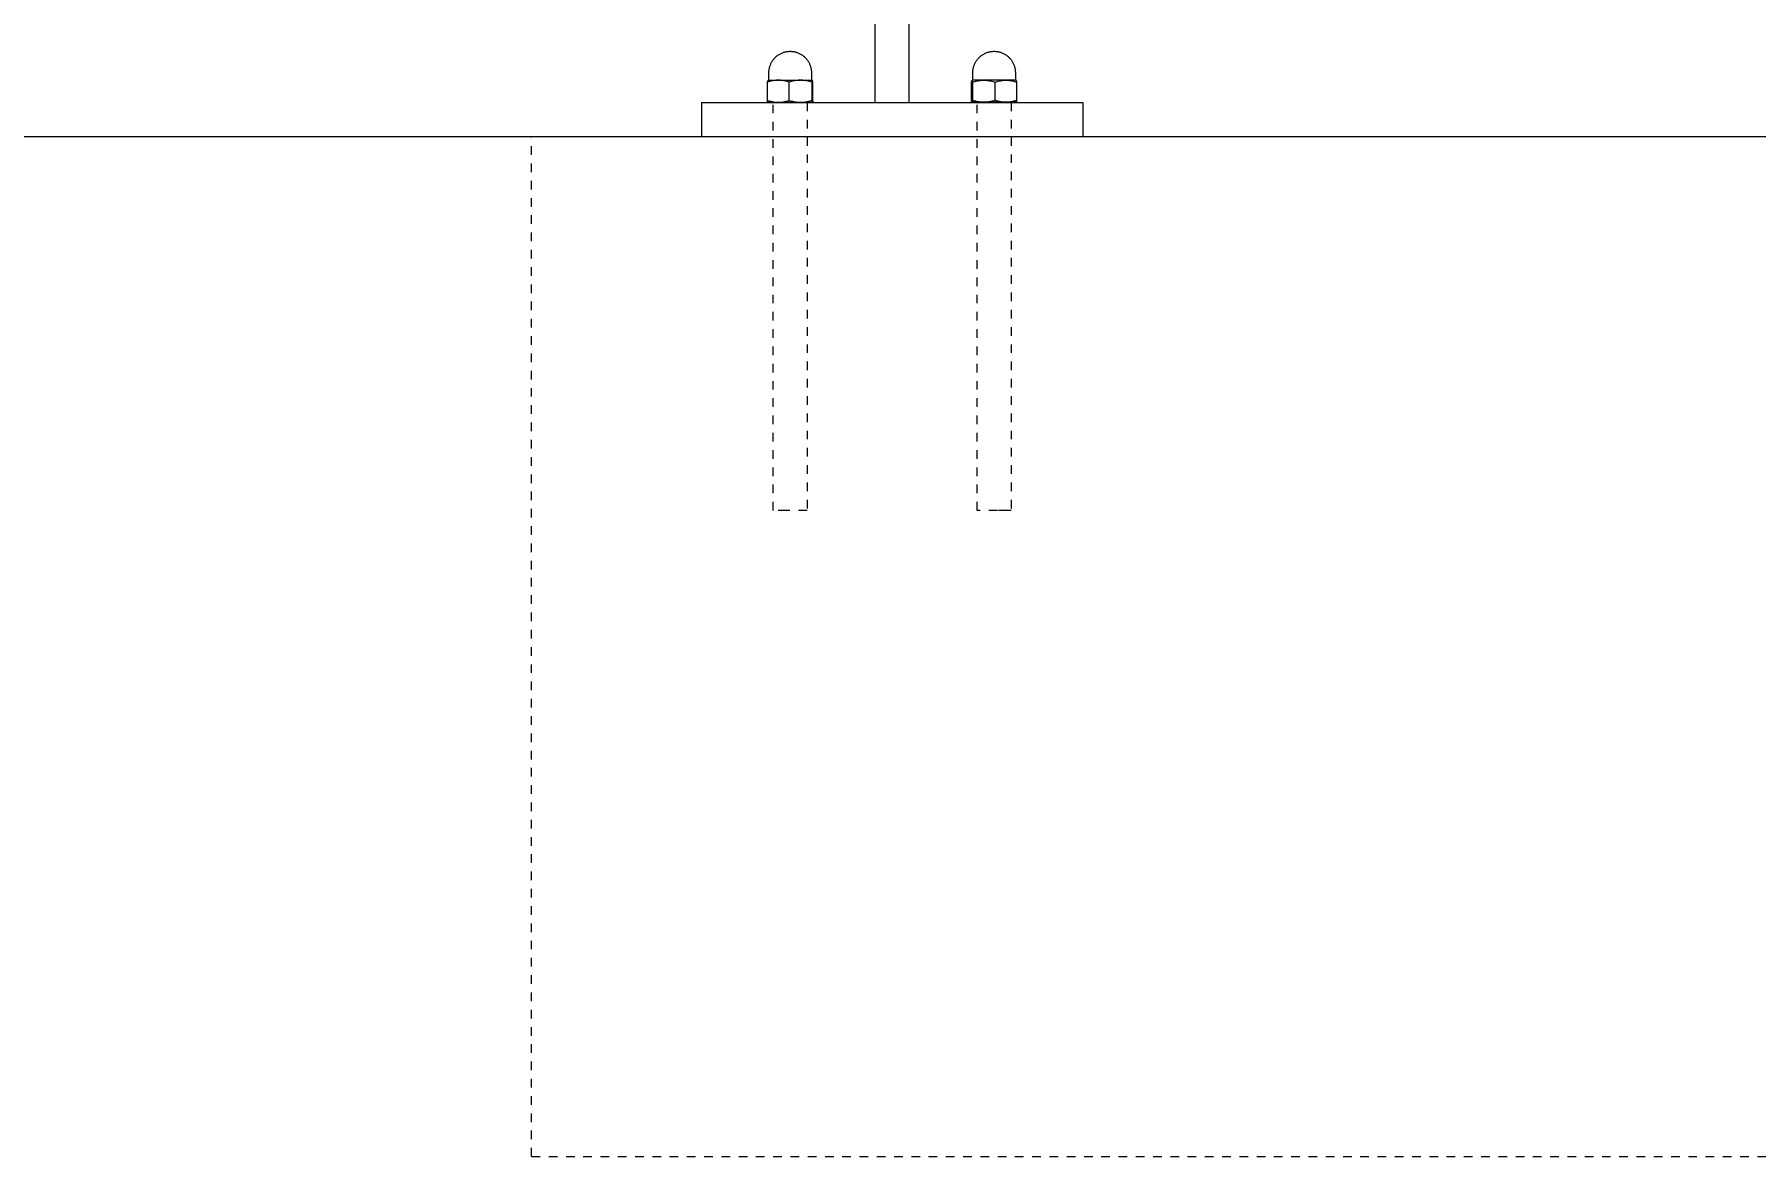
# Model space of a CAD drawing. Header units: inches. Extents: x -6 to 177, y -6 to 113.
# Drawn here: x 34.39 to 54.33, y 55.73 to 68.73 of the extents above; entities that cross this region are included whole.
import ezdxf

# ---------------------------------------------------------------- set-up
doc = ezdxf.new("R2010")
doc.units = ezdxf.units.IN
doc.linetypes.add('HIDDEN', pattern=[1.905, 1.27, -0.635])
for name, color, linetype, lineweight in [('ZANO_R', 7, 'Continuous', 0), ('ZANO_R_przerywana', 250, 'HIDDEN', 0), ('ZANO_W', 1, 'Continuous', 0)]:
    doc.layers.add(name, color=color, linetype=linetype, lineweight=lineweight)
doc.styles.get("Standard").update_dxf_attribs({"font": 'arial.ttf'})
doc.dimstyles.new('amerykanie', dxfattribs={"dimtxt": 50, "dimasz": 50, "dimexe": 0.5, "dimexo": 0.5, "dimgap": 1, "dimtad": 1, "dimdec": 0, "dimzin": 0, "dimlunit": 5, "dimtxsty": 'Standard', "dimcen": 0.09, "dimclrd": 1, "dimclre": 1, "dimclrt": 1, "dimazin": 0, "dimtfac": 1, "dimtdec": 0, "dimtmove": 0, "dimatfit": 3, "dimfxl": 1, "dimtzin": 0, "dimarcsym": 1})

# ---------------------------------------------------------------- blocks, each defined once
blk = doc.blocks.new('*D360')
at = {"layer": 'ZANO_W', "color": 1, "lineweight": -2}
blk.add_line((85.094, 70.683), (84.913, 72.026), dxfattribs=at)
blk.add_arc((85.514, 67.546), 4.02, 111.9318, 165.7101, dxfattribs=at)
at = {"layer": 'ZANO_W', "color": 1}
for points in [[(84.055, 71.114), (83.97, 71.436), (84.98, 71.53)], [(81.453, 68.559), (81.784, 68.518), (81.494, 67.546)]]:
    blk.add_solid(points, dxfattribs=at)
at = {"layer": 'ZANO_W', "color": 1, "insert": (81.372, 72.037), "char_height": 1.625, "attachment_point": 5}
blk.add_mtext("82%%d21'", dxfattribs=at)

msp = doc.modelspace()

# ---------------------------------------------------------------- linework, layer by layer
at = {"layer": 'ZANO_R'}
for p, q in [((44.12822, 67.93992), (44.12822, 69.81165)), ((44.52196, 67.93992), (44.52196, 69.81165)), ((42.91494, 68.37755), (42.91816, 68.38531)), ((42.91816, 68.38531), (42.92164, 68.39296)), ((42.92164, 68.39296), (42.92538, 68.40049)), ((42.92538, 68.40049), (42.92937, 68.40788)), ((42.92937, 68.40788), (42.93361, 68.41514)), ((42.93361, 68.41514), (42.9381, 68.42224)), ((42.9381, 68.42224), (42.94283, 68.42919)), ((42.94283, 68.42919), (42.94779, 68.43597)), ((42.94779, 68.43597), (42.95298, 68.44258)), ((42.95298, 68.44258), (42.95839, 68.449)), ((42.95839, 68.449), (42.96402, 68.45524)), ((42.96402, 68.45524), (42.96986, 68.46128)), ((42.96986, 68.46128), (42.97591, 68.46712)), ((42.97591, 68.46712), (42.98214, 68.47275)), ((42.98214, 68.47275), (42.98857, 68.47816)), ((42.98857, 68.47816), (42.99518, 68.48336)), ((42.99518, 68.48336), (43.00196, 68.48832)), ((43.00196, 68.48832), (43.00891, 68.49305)), ((43.00891, 68.49305), (43.01601, 68.49753)), ((43.01601, 68.49753), (43.02326, 68.50178)), ((43.02326, 68.50178), (43.03066, 68.50577)), ((43.03066, 68.50577), (43.03818, 68.50951)), ((43.03818, 68.50951), (43.04583, 68.51299)), ((43.04583, 68.51299), (43.05359, 68.5162)), ((43.05359, 68.5162), (43.06146, 68.51915)), ((43.06146, 68.51915), (43.06943, 68.52183)), ((43.06943, 68.52183), (43.07748, 68.52423)), ((43.07748, 68.52423), (43.08561, 68.52636)), ((43.08561, 68.52636), (43.0938, 68.52821)), ((43.0938, 68.52821), (43.10206, 68.52978)), ((43.10206, 68.52978), (43.11036, 68.53107)), ((43.11036, 68.53107), (43.11871, 68.53207)), ((43.11871, 68.53207), (43.12708, 68.53279)), ((43.12708, 68.53279), (43.13547, 68.53322)), ((43.13547, 68.53322), (43.14387, 68.53336)), ((43.14387, 68.53336), (43.15227, 68.53322)), ((43.15227, 68.53322), (43.16067, 68.53279)), ((43.16067, 68.53279), (43.16904, 68.53207)), ((43.16904, 68.53207), (43.17738, 68.53107)), ((43.17738, 68.53107), (43.18568, 68.52978)), ((43.18568, 68.52978), (43.19394, 68.52821)), ((43.19394, 68.52821), (43.20214, 68.52636)), ((43.20214, 68.52636), (43.21027, 68.52423)), ((43.21027, 68.52423), (43.21832, 68.52183)), ((43.21832, 68.52183), (43.22628, 68.51915)), ((43.22628, 68.51915), (43.23415, 68.5162)), ((43.23415, 68.5162), (43.24191, 68.51299)), ((43.24191, 68.51299), (43.24956, 68.50951)), ((43.24956, 68.50951), (43.25709, 68.50577)), ((43.25709, 68.50577), (43.26448, 68.50178)), ((43.26448, 68.50178), (43.27173, 68.49753)), ((43.27173, 68.49753), (43.27884, 68.49305)), ((43.27884, 68.49305), (43.28579, 68.48832)), ((43.28579, 68.48832), (43.29257, 68.48336)), ((43.29257, 68.48336), (43.29917, 68.47816)), ((43.29917, 68.47816), (43.3056, 68.47275)), ((43.3056, 68.47275), (43.31184, 68.46712)), ((43.31184, 68.46712), (43.31788, 68.46128)), ((43.31788, 68.46128), (43.32372, 68.45524)), ((43.32372, 68.45524), (43.32935, 68.449)), ((43.32935, 68.449), (43.33476, 68.44258)), ((43.33476, 68.44258), (43.33995, 68.43597)), ((43.33995, 68.43597), (43.34492, 68.42919)), ((43.34492, 68.42919), (43.34965, 68.42224)), ((43.34965, 68.42224), (43.35413, 68.41514)), ((43.35413, 68.41514), (43.35838, 68.40788)), ((43.35838, 68.40788), (43.36237, 68.40049)), ((43.36237, 68.40049), (43.36611, 68.39296)), ((43.36611, 68.39296), (43.36959, 68.38531)), ((43.36959, 68.38531), (43.3728, 68.37755)), ((45.27737, 68.37755), (45.28059, 68.38531)), ((45.28059, 68.38531), (45.28407, 68.39296)), ((45.28407, 68.39296), (45.2878, 68.40049)), ((45.2878, 68.40049), (45.2918, 68.40788)), ((45.2918, 68.40788), (45.29604, 68.41514)), ((45.29604, 68.41514), (45.30053, 68.42224)), ((45.30053, 68.42224), (45.30526, 68.42919)), ((45.30526, 68.42919), (45.31022, 68.43597)), ((45.31022, 68.43597), (45.31541, 68.44258)), ((45.31541, 68.44258), (45.32082, 68.449)), ((45.32082, 68.449), (45.32645, 68.45524)), ((45.32645, 68.45524), (45.33229, 68.46128)), ((45.33229, 68.46128), (45.33833, 68.46712)), ((45.33833, 68.46712), (45.34457, 68.47275)), ((45.34457, 68.47275), (45.351, 68.47816)), ((45.351, 68.47816), (45.35761, 68.48336)), ((45.35761, 68.48336), (45.36439, 68.48832)), ((45.36439, 68.48832), (45.37133, 68.49305)), ((45.37133, 68.49305), (45.37844, 68.49753)), ((45.37844, 68.49753), (45.38569, 68.50178)), ((45.38569, 68.50178), (45.39309, 68.50577)), ((45.39309, 68.50577), (45.40061, 68.50951)), ((45.40061, 68.50951), (45.40826, 68.51299)), ((45.40826, 68.51299), (45.41602, 68.5162)), ((45.41602, 68.5162), (45.42389, 68.51915)), ((45.42389, 68.51915), (45.43186, 68.52183)), ((45.43186, 68.52183), (45.43991, 68.52423)), ((45.43991, 68.52423), (45.44804, 68.52636)), ((45.44804, 68.52636), (45.45623, 68.52821)), ((45.45623, 68.52821), (45.46449, 68.52978)), ((45.46449, 68.52978), (45.47279, 68.53107)), ((45.47279, 68.53107), (45.48114, 68.53207)), ((45.48114, 68.53207), (45.48951, 68.53279)), ((45.48951, 68.53279), (45.4979, 68.53322)), ((45.4979, 68.53322), (45.5063, 68.53336)), ((45.5063, 68.53336), (45.5147, 68.53322)), ((45.5147, 68.53322), (45.52309, 68.53279)), ((45.52309, 68.53279), (45.53147, 68.53207)), ((45.53147, 68.53207), (45.53981, 68.53107)), ((45.53981, 68.53107), (45.54811, 68.52978)), ((45.54811, 68.52978), (45.55637, 68.52821)), ((45.55637, 68.52821), (45.56457, 68.52636)), ((45.56457, 68.52636), (45.57269, 68.52423)), ((45.57269, 68.52423), (45.58075, 68.52183)), ((45.58075, 68.52183), (45.58871, 68.51915)), ((45.58871, 68.51915), (45.59658, 68.5162)), ((45.59658, 68.5162), (45.60434, 68.51299)), ((45.60434, 68.51299), (45.61199, 68.50951)), ((45.61199, 68.50951), (45.61952, 68.50577)), ((45.61952, 68.50577), (45.62691, 68.50178)), ((45.62691, 68.50178), (45.63416, 68.49753)), ((45.63416, 68.49753), (45.64127, 68.49305)), ((45.64127, 68.49305), (45.64821, 68.48832)), ((45.64821, 68.48832), (45.655, 68.48336)), ((45.655, 68.48336), (45.6616, 68.47816)), ((45.6616, 68.47816), (45.66803, 68.47275)), ((45.66803, 68.47275), (45.67427, 68.46712)), ((45.67427, 68.46712), (45.68031, 68.46128)), ((45.68031, 68.46128), (45.68615, 68.45524)), ((45.68615, 68.45524), (45.69178, 68.449)), ((45.69178, 68.449), (45.69719, 68.44258)), ((45.69719, 68.44258), (45.70238, 68.43597)), ((45.70238, 68.43597), (45.70735, 68.42919)), ((45.70735, 68.42919), (45.71207, 68.42224)), ((45.71207, 68.42224), (45.71656, 68.41514)), ((45.71656, 68.41514), (45.72081, 68.40788)), ((45.72081, 68.40788), (45.7248, 68.40049)), ((45.7248, 68.40049), (45.72854, 68.39296)), ((45.72854, 68.39296), (45.73201, 68.38531)), ((45.73201, 68.38531), (45.73523, 68.37755)), ((42.88225, 68.17582), (42.88777, 68.19858)), ((42.88777, 68.19858), (42.88794, 68.19868)), ((42.88795, 68.19868), (42.88794, 68.19868)), ((42.88794, 68.19868), (42.88794, 68.19868)), ((42.88794, 68.19868), (42.88795, 68.19868)), ((42.88795, 68.19868), (42.888, 68.19868)), ((42.888, 68.19868), (42.88829, 68.19868)), ((42.88829, 68.19868), (42.88958, 68.19868)), ((42.88958, 68.19868), (42.89515, 68.19868)), ((42.89322, 68.19871), (42.89779, 68.20341)), ((42.90651, 68.18371), (42.89431, 68.17997)), ((42.89515, 68.19868), (42.9183, 68.19868)), ((42.89779, 68.28727), (42.89793, 68.29567)), ((42.89779, 68.20341), (42.89779, 68.28727)), ((42.89793, 68.29567), (42.89836, 68.30407)), ((42.89836, 68.30407), (42.89908, 68.31244)), ((42.89908, 68.31244), (42.90008, 68.32078)), ((42.90008, 68.32078), (42.90136, 68.32909)), ((42.90136, 68.32909), (42.90293, 68.33734)), ((42.90293, 68.33734), (42.90478, 68.34554)), ((42.90478, 68.34554), (42.90691, 68.35367)), ((42.91882, 68.18704), (42.90651, 68.18371)), ((42.90691, 68.35367), (42.90932, 68.36172)), ((42.90932, 68.36172), (42.91199, 68.36968)), ((42.91199, 68.36968), (42.91494, 68.37755)), ((42.9183, 68.19868), (43.00379, 68.19868)), ((42.93124, 68.18997), (42.91882, 68.18704)), ((42.94375, 68.19247), (42.93124, 68.18997)), ((42.95633, 68.19456), (42.94375, 68.19247)), ((42.96898, 68.19622), (42.95633, 68.19456)), ((42.98168, 68.19747), (42.96898, 68.19622)), ((42.99441, 68.19829), (42.98168, 68.19747)), ((43.00716, 68.19868), (42.99441, 68.19829)), ((43.01991, 68.19829), (43.00716, 68.19868)), ((43.01083, 68.19868), (43.25826, 68.19868)), ((43.03264, 68.19746), (43.01991, 68.19829)), ((43.04534, 68.19622), (43.03264, 68.19746)), ((43.05799, 68.19455), (43.04534, 68.19622)), ((43.07057, 68.19247), (43.05799, 68.19455)), ((43.08308, 68.18996), (43.07057, 68.19247)), ((43.0955, 68.18704), (43.08308, 68.18996)), ((43.10781, 68.18371), (43.0955, 68.18704)), ((43.12001, 68.17997), (43.10781, 68.18371)), ((43.15754, 68.18372), (43.14475, 68.17998)), ((43.17046, 68.18706), (43.15754, 68.18372)), ((43.18347, 68.18998), (43.17046, 68.18706)), ((43.19657, 68.19248), (43.18347, 68.18998)), ((43.20974, 68.19457), (43.19657, 68.19248)), ((43.22297, 68.19623), (43.20974, 68.19457)), ((43.23625, 68.19747), (43.22297, 68.19623)), ((43.24956, 68.19829), (43.23625, 68.19747)), ((43.26289, 68.19868), (43.24956, 68.19829)), ((43.27622, 68.19829), (43.26289, 68.19868)), ((43.26669, 68.19868), (43.39942, 68.19868)), ((43.28953, 68.19747), (43.27622, 68.19829)), ((43.3028, 68.19623), (43.28953, 68.19747)), ((43.31604, 68.19457), (43.3028, 68.19623)), ((43.32921, 68.19248), (43.31604, 68.19457)), ((43.3423, 68.18998), (43.32921, 68.19248)), ((43.35532, 68.18706), (43.3423, 68.18998)), ((43.36823, 68.18372), (43.35532, 68.18706)), ((43.38103, 68.17998), (43.36823, 68.18372)), ((43.3728, 68.37755), (43.37575, 68.36968)), ((43.37575, 68.36968), (43.37843, 68.36172)), ((43.37843, 68.36172), (43.38083, 68.35367)), ((43.38083, 68.35367), (43.38296, 68.34554)), ((43.38296, 68.34554), (43.38481, 68.33734)), ((43.38481, 68.33734), (43.38638, 68.32909)), ((43.38638, 68.32909), (43.38767, 68.32078)), ((43.38767, 68.32078), (43.38867, 68.31244)), ((43.38867, 68.31244), (43.38938, 68.30407)), ((43.38938, 68.30407), (43.38982, 68.29567)), ((43.38982, 68.29567), (43.38996, 68.28727)), ((43.38996, 68.28727), (43.38996, 68.20341)), ((43.38996, 68.20341), (43.38996, 68.20325)), ((43.38996, 68.20325), (43.38997, 68.20308)), ((43.38997, 68.20308), (43.38998, 68.20292)), ((43.38998, 68.20292), (43.39, 68.20276)), ((43.39, 68.20276), (43.39002, 68.2026)), ((43.39002, 68.2026), (43.39005, 68.20244)), ((43.39005, 68.20244), (43.39009, 68.20229)), ((43.39009, 68.20229), (43.39013, 68.20213)), ((43.39013, 68.20213), (43.39018, 68.20197)), ((43.39018, 68.20197), (43.39023, 68.20182)), ((43.39023, 68.20182), (43.39028, 68.20167)), ((43.39028, 68.20167), (43.39035, 68.20152)), ((43.39035, 68.20152), (43.39041, 68.20137)), ((43.39041, 68.20137), (43.39049, 68.20123)), ((43.39049, 68.20123), (43.39056, 68.20109)), ((43.39056, 68.20109), (43.39064, 68.20095)), ((43.39064, 68.20095), (43.39073, 68.20081)), ((43.39073, 68.20081), (43.39082, 68.20068)), ((43.39082, 68.20068), (43.39092, 68.20055)), ((43.39092, 68.20055), (43.39102, 68.20042)), ((43.39102, 68.20042), (43.39112, 68.2003)), ((43.39112, 68.2003), (43.39123, 68.20018)), ((43.39123, 68.20018), (43.39135, 68.20006)), ((43.39135, 68.20006), (43.39146, 68.19995)), ((43.39146, 68.19995), (43.39158, 68.19985)), ((43.39158, 68.19985), (43.39171, 68.19974)), ((43.39171, 68.19974), (43.39184, 68.19964)), ((43.39184, 68.19964), (43.39197, 68.19955)), ((43.39197, 68.19955), (43.3921, 68.19946)), ((43.3921, 68.19946), (43.39224, 68.19938)), ((43.39224, 68.19938), (43.39238, 68.1993)), ((43.39238, 68.1993), (43.39252, 68.19922)), ((43.39252, 68.19922), (43.39267, 68.19915)), ((43.39267, 68.19915), (43.39282, 68.19908)), ((43.39282, 68.19908), (43.39297, 68.19903)), ((43.39297, 68.19903), (43.39312, 68.19897)), ((43.39312, 68.19897), (43.39327, 68.19892)), ((43.39327, 68.19892), (43.39343, 68.19888)), ((43.39343, 68.19888), (43.39359, 68.19884)), ((43.39359, 68.19884), (43.39374, 68.19881)), ((43.3996, 68.19868), (43.3937, 68.17582)), ((43.39374, 68.19881), (43.3939, 68.19878)), ((43.3939, 68.19878), (43.39406, 68.19876)), ((43.39406, 68.19876), (43.39422, 68.19874)), ((43.4055, 68.17582), (43.3996, 68.19868)), ((45.24468, 68.17582), (45.25058, 68.19868)), ((45.25058, 68.19868), (45.25647, 68.17582)), ((45.38348, 68.19868), (45.25076, 68.19868)), ((45.25595, 68.19874), (45.25611, 68.19876)), ((45.25611, 68.19876), (45.25627, 68.19878)), ((45.25627, 68.19878), (45.25643, 68.19881)), ((45.25643, 68.19881), (45.25659, 68.19884)), ((45.25659, 68.19884), (45.25674, 68.19888)), ((45.25674, 68.19888), (45.2569, 68.19892)), ((45.2569, 68.19892), (45.25705, 68.19897)), ((45.25705, 68.19897), (45.25721, 68.19903)), ((45.25721, 68.19903), (45.25736, 68.19908)), ((45.25736, 68.19908), (45.2575, 68.19915)), ((45.2575, 68.19915), (45.25765, 68.19922)), ((45.25765, 68.19922), (45.25779, 68.1993)), ((45.25779, 68.1993), (45.25793, 68.19938)), ((45.25793, 68.19938), (45.25807, 68.19946)), ((45.25807, 68.19946), (45.25821, 68.19955)), ((45.25821, 68.19955), (45.25834, 68.19964)), ((45.25834, 68.19964), (45.25846, 68.19974)), ((45.25846, 68.19974), (45.25859, 68.19985)), ((45.25859, 68.19985), (45.25871, 68.19995)), ((45.25871, 68.19995), (45.25883, 68.20006)), ((45.25883, 68.20006), (45.25894, 68.20018)), ((45.25894, 68.20018), (45.25905, 68.2003)), ((45.25905, 68.2003), (45.25915, 68.20042)), ((45.25915, 68.20042), (45.25925, 68.20055)), ((45.25925, 68.20055), (45.25935, 68.20068)), ((45.25935, 68.20068), (45.25944, 68.20081)), ((45.25944, 68.20081), (45.25953, 68.20095)), ((45.25953, 68.20095), (45.25961, 68.20109)), ((45.25961, 68.20109), (45.25969, 68.20123)), ((45.25969, 68.20123), (45.25976, 68.20137)), ((45.25976, 68.20137), (45.25983, 68.20152)), ((45.25983, 68.20152), (45.25989, 68.20167)), ((45.25989, 68.20167), (45.25995, 68.20182)), ((45.25995, 68.20182), (45.26, 68.20197)), ((45.26, 68.20197), (45.26004, 68.20213)), ((45.26004, 68.20213), (45.26008, 68.20229)), ((45.26008, 68.20229), (45.26012, 68.20244)), ((45.26012, 68.20244), (45.26015, 68.2026)), ((45.26015, 68.2026), (45.26017, 68.20276)), ((45.26017, 68.20276), (45.26019, 68.20292)), ((45.26019, 68.20292), (45.26021, 68.20308)), ((45.26021, 68.20325), (45.26022, 68.20341)), ((45.26021, 68.20308), (45.26021, 68.20325)), ((45.26022, 68.28727), (45.26036, 68.29567)), ((45.26022, 68.20341), (45.26022, 68.28727)), ((45.26036, 68.29567), (45.26079, 68.30407)), ((45.26079, 68.30407), (45.26151, 68.31244)), ((45.26151, 68.31244), (45.26251, 68.32078)), ((45.26251, 68.32078), (45.26379, 68.32909)), ((45.26379, 68.32909), (45.26536, 68.33734)), ((45.26536, 68.33734), (45.26721, 68.34554)), ((45.26721, 68.34554), (45.26934, 68.35367)), ((45.26915, 68.17998), (45.28195, 68.18372)), ((45.26934, 68.35367), (45.27175, 68.36172)), ((45.27175, 68.36172), (45.27442, 68.36968)), ((45.27442, 68.36968), (45.27737, 68.37755)), ((45.28195, 68.18372), (45.29486, 68.18706)), ((45.29486, 68.18706), (45.30787, 68.18998)), ((45.30787, 68.18998), (45.32097, 68.19248)), ((45.32097, 68.19248), (45.33414, 68.19457)), ((45.33414, 68.19457), (45.34737, 68.19623)), ((45.34737, 68.19623), (45.36065, 68.19747)), ((45.36065, 68.19747), (45.37396, 68.19829)), ((45.37396, 68.19829), (45.38729, 68.19868)), ((45.38729, 68.19868), (45.40062, 68.19829)), ((45.63935, 68.19868), (45.39192, 68.19868)), ((45.40062, 68.19829), (45.41393, 68.19747)), ((45.41393, 68.19747), (45.42721, 68.19623)), ((45.42721, 68.19623), (45.44044, 68.19457)), ((45.44044, 68.19457), (45.45361, 68.19248)), ((45.45361, 68.19248), (45.46671, 68.18998)), ((45.46671, 68.18998), (45.47972, 68.18706)), ((45.47972, 68.18706), (45.49263, 68.18372)), ((45.49263, 68.18372), (45.50543, 68.17998)), ((45.53017, 68.17997), (45.54236, 68.18371)), ((45.54236, 68.18371), (45.55468, 68.18704)), ((45.55468, 68.18704), (45.56709, 68.18996)), ((45.56709, 68.18996), (45.5796, 68.19247)), ((45.5796, 68.19247), (45.59219, 68.19455)), ((45.59219, 68.19455), (45.60484, 68.19622)), ((45.60484, 68.19622), (45.61753, 68.19746)), ((45.61753, 68.19746), (45.63026, 68.19829)), ((45.63026, 68.19829), (45.64301, 68.19868)), ((45.64301, 68.19868), (45.65576, 68.19829)), ((45.73187, 68.19868), (45.64638, 68.19868)), ((45.65576, 68.19829), (45.6685, 68.19747)), ((45.6685, 68.19747), (45.68119, 68.19622)), ((45.68119, 68.19622), (45.69384, 68.19456)), ((45.69384, 68.19456), (45.70642, 68.19247)), ((45.70642, 68.19247), (45.71893, 68.18997)), ((45.71893, 68.18997), (45.73135, 68.18704)), ((45.73135, 68.18704), (45.74367, 68.18371)), ((45.75502, 68.19868), (45.73187, 68.19868)), ((45.73523, 68.37755), (45.73818, 68.36968)), ((45.73818, 68.36968), (45.74086, 68.36172)), ((45.74086, 68.36172), (45.74326, 68.35367)), ((45.74326, 68.35367), (45.74539, 68.34554)), ((45.74367, 68.18371), (45.75586, 68.17997)), ((45.74539, 68.34554), (45.74724, 68.33734)), ((45.74724, 68.33734), (45.74881, 68.32909)), ((45.74881, 68.32909), (45.7501, 68.32078)), ((45.7501, 68.32078), (45.7511, 68.31244)), ((45.7511, 68.31244), (45.75181, 68.30407)), ((45.75181, 68.30407), (45.75224, 68.29567)), ((45.75224, 68.29567), (45.75239, 68.28727)), ((45.75239, 68.28727), (45.75239, 68.20341)), ((45.75239, 68.20341), (45.75239, 68.20325)), ((45.75239, 68.20325), (45.7524, 68.20309)), ((45.7524, 68.20309), (45.75241, 68.20293)), ((45.75241, 68.20293), (45.75243, 68.20277)), ((45.75243, 68.20277), (45.75245, 68.20261)), ((45.75245, 68.20261), (45.75248, 68.20246)), ((45.75248, 68.20246), (45.75252, 68.2023)), ((45.75252, 68.2023), (45.75256, 68.20214)), ((45.75256, 68.20214), (45.7526, 68.20199)), ((45.7526, 68.20199), (45.75265, 68.20184)), ((45.75265, 68.20184), (45.75271, 68.20169)), ((45.75271, 68.20169), (45.75277, 68.20154)), ((45.75277, 68.20154), (45.75283, 68.2014)), ((45.75283, 68.2014), (45.7529, 68.20125)), ((45.7529, 68.20125), (45.75298, 68.20111)), ((45.75298, 68.20111), (45.75306, 68.20097)), ((45.75306, 68.20097), (45.75314, 68.20084)), ((45.75314, 68.20084), (45.75323, 68.20071)), ((45.75323, 68.20071), (45.75333, 68.20058)), ((45.75333, 68.20058), (45.75342, 68.20045)), ((45.75342, 68.20045), (45.75353, 68.20033)), ((45.75353, 68.20033), (45.75363, 68.20021)), ((45.75363, 68.20021), (45.75374, 68.2001)), ((45.75374, 68.2001), (45.75386, 68.19998)), ((45.75386, 68.19998), (45.75398, 68.19988)), ((45.75398, 68.19988), (45.7541, 68.19977)), ((45.7541, 68.19977), (45.75422, 68.19968)), ((45.75422, 68.19968), (45.75435, 68.19958)), ((45.75435, 68.19958), (45.75448, 68.19949)), ((45.75448, 68.19949), (45.75462, 68.1994)), ((45.75462, 68.1994), (45.75476, 68.19932)), ((45.75476, 68.19932), (45.7549, 68.19925)), ((45.7549, 68.19925), (45.75504, 68.19918)), ((45.76059, 68.19868), (45.75502, 68.19868)), ((45.75504, 68.19918), (45.75518, 68.19911)), ((45.75518, 68.19911), (45.75533, 68.19905)), ((45.75533, 68.19905), (45.75548, 68.19899)), ((45.75548, 68.19899), (45.75563, 68.19894)), ((45.75563, 68.19894), (45.75579, 68.19889)), ((45.75579, 68.19889), (45.75594, 68.19885)), ((45.75594, 68.19885), (45.7561, 68.19882)), ((45.7561, 68.19882), (45.75625, 68.19879)), ((45.75625, 68.19879), (45.75641, 68.19876)), ((45.75641, 68.19876), (45.75657, 68.19874)), ((45.75657, 68.19874), (45.75673, 68.19873)), ((45.76189, 68.19868), (45.76059, 68.19868)), ((45.76217, 68.19868), (45.76189, 68.19868)), ((45.76223, 68.19868), (45.76217, 68.19868)), ((45.76222, 68.19868), (45.76223, 68.19868)), ((45.76223, 68.19868), (45.7624, 68.19858)), ((45.76223, 68.19868), (45.76223, 68.19868)), ((45.76223, 68.19868), (45.76223, 68.19868)), ((45.76793, 68.17582), (45.7624, 68.19858)), ((42.89431, 68.17997), (42.88225, 68.17582)), ((42.88225, 67.96561), (42.88225, 68.17582)), ((43.13207, 68.17582), (43.12001, 68.17997)), ((43.14475, 68.17998), (43.13207, 68.17582)), ((43.13207, 67.96561), (43.13207, 68.17582)), ((43.3937, 68.17582), (43.38103, 68.17998)), ((43.3937, 68.17582), (43.3937, 67.96561)), ((43.4055, 67.96561), (43.4055, 68.17582)), ((45.24468, 67.96561), (45.24468, 68.17582)), ((45.25647, 68.17582), (45.26915, 68.17998)), ((45.25647, 68.17582), (45.25647, 67.96561)), ((45.50543, 68.17998), (45.5181, 68.17582)), ((45.5181, 68.17582), (45.53017, 68.17997)), ((45.5181, 67.96561), (45.5181, 68.17582)), ((45.75586, 68.17997), (45.76793, 68.17582)), ((45.76793, 67.96561), (45.76793, 68.17582)), ((42.11657, 67.93992), (42.11657, 67.54618)), ((42.11669, 67.93992), (42.11657, 67.93992)), ((42.11669, 67.93992), (42.62119, 67.93992)), ((42.62119, 67.93992), (42.77857, 67.93992)), ((42.77857, 67.93992), (45.87161, 67.93992)), ((42.88796, 67.94275), (42.86826, 67.94275)), ((42.88225, 67.96561), (42.89431, 67.96147)), ((42.88777, 67.94285), (42.88225, 67.96561)), ((42.88794, 67.94275), (42.88777, 67.94285)), ((42.88795, 67.94275), (42.88794, 67.94275)), ((42.88794, 67.94275), (42.88794, 67.94275)), ((42.88794, 67.94275), (42.88795, 67.94275)), ((42.88795, 67.94275), (42.888, 67.94275)), ((42.888, 67.94275), (42.88828, 67.94275)), ((42.88828, 67.94275), (42.88956, 67.94275)), ((42.88956, 67.94275), (42.89504, 67.94275)), ((42.89431, 67.96147), (42.9065, 67.95773)), ((42.89504, 67.94275), (42.91786, 67.94275)), ((42.9065, 67.95773), (42.91881, 67.95439)), ((42.91786, 67.94275), (43.00232, 67.94275)), ((42.91881, 67.95439), (42.93122, 67.95147)), ((42.93122, 67.95147), (42.94372, 67.94897)), ((42.94372, 67.94897), (42.95631, 67.94688)), ((42.95631, 67.94688), (42.96895, 67.94521)), ((42.96895, 67.94521), (42.98164, 67.94397)), ((42.98164, 67.94397), (42.99437, 67.94315)), ((42.99437, 67.94315), (43.00711, 67.94275)), ((43.00716, 67.94275), (43.01991, 67.94315)), ((43.01073, 67.94275), (43.25947, 67.94275)), ((43.01991, 67.94315), (43.03264, 67.94397)), ((43.03264, 67.94397), (43.04534, 67.94521)), ((43.04534, 67.94521), (43.05799, 67.94688)), ((43.05799, 67.94688), (43.07057, 67.94897)), ((43.07057, 67.94897), (43.08308, 67.95147)), ((43.08308, 67.95147), (43.0955, 67.95439)), ((43.0955, 67.95439), (43.10781, 67.95773)), ((43.10781, 67.95773), (43.12001, 67.96147)), ((43.12001, 67.96147), (43.13207, 67.96561)), ((43.13207, 67.96561), (43.14475, 67.96146)), ((43.14475, 67.96146), (43.15754, 67.95771)), ((43.15754, 67.95771), (43.17046, 67.95438)), ((43.17046, 67.95438), (43.18347, 67.95145)), ((43.18347, 67.95145), (43.19657, 67.94895)), ((43.19657, 67.94895), (43.20974, 67.94686)), ((43.20974, 67.94686), (43.22297, 67.9452)), ((43.22297, 67.9452), (43.23625, 67.94396)), ((43.23625, 67.94396), (43.24956, 67.94314)), ((43.24956, 67.94314), (43.26289, 67.94275)), ((43.26289, 67.94275), (43.27622, 67.94314)), ((43.26669, 67.94275), (43.39942, 67.94275)), ((43.27622, 67.94314), (43.28953, 67.94396)), ((43.28953, 67.94396), (43.3028, 67.9452)), ((43.3028, 67.9452), (43.31603, 67.94687)), ((43.31603, 67.94687), (43.32921, 67.94895)), ((43.32921, 67.94895), (43.3423, 67.95146)), ((43.3423, 67.95146), (43.35532, 67.95438)), ((43.35532, 67.95438), (43.36823, 67.95771)), ((43.36823, 67.95771), (43.38103, 67.96146)), ((43.38103, 67.96146), (43.3937, 67.96561)), ((43.3937, 67.96561), (43.3996, 67.94275)), ((43.3996, 67.94275), (43.4055, 67.96561)), ((43.41949, 67.94275), (43.39979, 67.94275)), ((45.23068, 67.94275), (45.25039, 67.94275)), ((45.25058, 67.94275), (45.24468, 67.96561)), ((45.25647, 67.96561), (45.25058, 67.94275)), ((45.38348, 67.94275), (45.25075, 67.94275)), ((45.26915, 67.96146), (45.25647, 67.96561)), ((45.28195, 67.95771), (45.26915, 67.96146)), ((45.29486, 67.95438), (45.28195, 67.95771)), ((45.30787, 67.95146), (45.29486, 67.95438)), ((45.32097, 67.94895), (45.30787, 67.95146)), ((45.33414, 67.94687), (45.32097, 67.94895)), ((45.34737, 67.9452), (45.33414, 67.94687)), ((45.36065, 67.94396), (45.34737, 67.9452)), ((45.37396, 67.94314), (45.36065, 67.94396)), ((45.38729, 67.94275), (45.37396, 67.94314)), ((45.40062, 67.94314), (45.38729, 67.94275)), ((45.63944, 67.94275), (45.3907, 67.94275)), ((45.41393, 67.94396), (45.40062, 67.94314)), ((45.42721, 67.9452), (45.41393, 67.94396)), ((45.44044, 67.94686), (45.42721, 67.9452)), ((45.45361, 67.94895), (45.44044, 67.94686)), ((45.46671, 67.95145), (45.45361, 67.94895)), ((45.47972, 67.95438), (45.46671, 67.95145)), ((45.49263, 67.95771), (45.47972, 67.95438)), ((45.50543, 67.96146), (45.49263, 67.95771)), ((45.5181, 67.96561), (45.50543, 67.96146)), ((45.53017, 67.96147), (45.5181, 67.96561)), ((45.54236, 67.95773), (45.53017, 67.96147)), ((45.55468, 67.95439), (45.54236, 67.95773)), ((45.56709, 67.95147), (45.55468, 67.95439)), ((45.5796, 67.94897), (45.56709, 67.95147)), ((45.59219, 67.94688), (45.5796, 67.94897)), ((45.60484, 67.94521), (45.59219, 67.94688)), ((45.61753, 67.94397), (45.60484, 67.94521)), ((45.63026, 67.94315), (45.61753, 67.94397)), ((45.64301, 67.94275), (45.63026, 67.94315)), ((45.65581, 67.94315), (45.64306, 67.94275)), ((45.73231, 67.94275), (45.64786, 67.94275)), ((45.66853, 67.94397), (45.65581, 67.94315)), ((45.68123, 67.94521), (45.66853, 67.94397)), ((45.69387, 67.94688), (45.68123, 67.94521)), ((45.70645, 67.94897), (45.69387, 67.94688)), ((45.71895, 67.95147), (45.70645, 67.94897)), ((45.73137, 67.95439), (45.71895, 67.95147)), ((45.74368, 67.95773), (45.73137, 67.95439)), ((45.75513, 67.94275), (45.73231, 67.94275)), ((45.75587, 67.96147), (45.74368, 67.95773)), ((45.76062, 67.94275), (45.75513, 67.94275)), ((45.76793, 67.96561), (45.75587, 67.96147)), ((45.76189, 67.94275), (45.76062, 67.94275)), ((45.76217, 67.94275), (45.76189, 67.94275)), ((45.76223, 67.94275), (45.76217, 67.94275)), ((45.76222, 67.94275), (45.78192, 67.94275)), ((45.76222, 67.94275), (45.76223, 67.94275)), ((45.7624, 67.94285), (45.76223, 67.94275)), ((45.76223, 67.94275), (45.76223, 67.94275)), ((45.76223, 67.94275), (45.76223, 67.94275)), ((45.7624, 67.94285), (45.76793, 67.96561)), ((45.87161, 67.93992), (46.02898, 67.93992)), ((46.02898, 67.93992), (46.53349, 67.93992)), ((46.53349, 67.93992), (46.53359, 67.93992)), ((46.53361, 67.93992), (46.53361, 67.54618)), ((40.14788, 67.54618), (67.70955, 67.54618))]:
    msp.add_line(p, q, dxfattribs=at)
msp.add_lwpolyline([(-4.18579, 67.54618), (120.5783, 67.54618)], dxfattribs=at)
at = {"layer": 'ZANO_R_przerywana', "ltscale": 0.05}
for p, q in [((42.947, 63.21506), (42.947, 67.93992)), ((43.34074, 67.93992), (43.34074, 63.21506)), ((45.30943, 63.21506), (45.30943, 67.93992)), ((45.70317, 67.93992), (45.70317, 63.21506)), ((40.14788, 55.73403), (40.14788, 67.54618)), ((43.10441, 63.21506), (42.94701, 63.21506)), ((43.34074, 63.21506), (43.10441, 63.21506)), ((45.54576, 63.21506), (45.30947, 63.21506)), ((45.6585, 63.21506), (45.54576, 63.21506)), ((45.69279, 63.21506), (45.6585, 63.21506)), ((45.70095, 63.21506), (45.69279, 63.21506)), ((45.70276, 63.21506), (45.70095, 63.21506)), ((45.70312, 63.21506), (45.70276, 63.21506)), ((45.70317, 63.21506), (45.70312, 63.21506)), ((45.70314, 63.21506), (45.70316, 63.21506)), ((45.70316, 63.21506), (45.70317, 63.21506)), ((45.70317, 63.21506), (45.70317, 63.21506)), ((40.14788, 55.73403), (67.70955, 55.73403))]:
    msp.add_line(p, q, dxfattribs=at)

# ---------------------------------------------------------------- dimensions: what is measured, and where the dimension line sits
at = {"layer": 'ZANO_W'}
dim = msp.add_angular_dim_2l(base=(81.94711, 69.39944), line1=((-4.18579, 67.54618), (120.5783, 67.54618)), line2=((85.30661, 69.0947), (85.16, 70.18737)), dimstyle='amerykanie', override={"dimtxt": 1.625, "dimasz": 1, "dimgap": 0.5, "dimdec": 4, "dimaunit": 1, "dimadec": 1, "dimtdec": 4, "dimtmove": 1, "dimfrac": 2}, dxfattribs=at)
dim.commit()
dim.dimension.update_dxf_attribs({"geometry": '*D360', "text_midpoint": (81.37241, 72.03666), "dimtype": 162})

doc.saveas('drawing.dxf')
